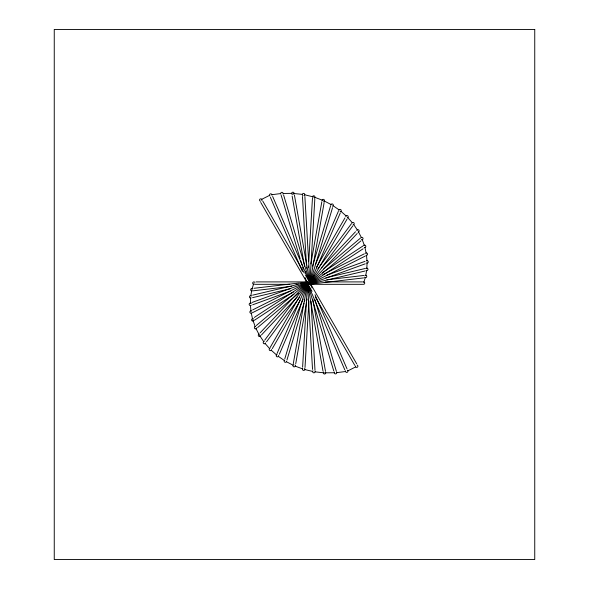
<?xml version="1.0" encoding="UTF-8"?>
<svg xmlns="http://www.w3.org/2000/svg" width="589" height="589" viewBox="0 0 589 589"><rect width="100%" height="100%" fill="white"/><g stroke="black" fill="none" stroke-linecap="round" stroke-linejoin="round"><path stroke-width="0.88" d="M302.606 367.234L307.51 283.044M308.422 267.384L308.496 266.022M308.776 261.28L312.457 198.103M305.006 367.514L308.886 300.913M309.917 283.184L314.828 198.846M250.583 297.798L250.369 303.401M366.844 268.422L367.057 262.819M250.767 295.972L251.864 289.759M366.66 270.255L365.762 275.593M293.278 363.707L307.524 282.904M310.859 263.96L321.837 201.71M295.737 363.671L306.567 302.26M306.906 300.309L307.141 298.998M308.356 292.115L308.577 290.863M309.902 283.324L324.149 202.535M252.07 288.912L253.594 283.927M365.357 277.309L363.833 282.293M284.804 358.782L307.561 282.764M312.553 266.081L312.921 264.851M313.105 264.24L330.547 205.973M286.939 360.056L303.968 303.158M304.52 301.325L304.888 300.096M309.866 283.456L332.564 207.637M276.999 353.584L307.605 282.632M315.513 264.292L338.358 211.341M279.355 354.225L302.393 300.81M302.643 300.235L303.136 299.094M309.821 283.589L340.295 212.953M270.167 347.466L307.664 282.506M316.462 267.281L344.97 217.901M272.324 348.563L300.081 300.478M309.755 283.714L346.995 219.218M264.682 340.236L307.745 282.389M317.898 268.753L318.936 267.362M319.967 265.97L351.419 223.724M266.53 341.789L299.514 297.489M309.681 283.832L352.826 225.874M260.176 332.792L307.833 282.278M313.458 276.322L314.57 275.137M321.447 267.855L355.491 231.772M261.435 334.986L297.143 297.136M310.72 282.749L357.199 233.48M256.325 325.496L307.937 282.19M323.825 268.864L360.078 238.435M257.717 327.469L298.542 293.219M310.705 283.014L360.947 240.857M254.323 317.434L306.773 282.941M322.19 272.803L363.015 245.944M254.676 320.099L293.933 294.279M310.653 283.28L363.096 248.786M261.943 199.215L269.416 195.445M355.484 367.006L348.011 370.783M252.696 309.895L306.854 282.698M322.772 274.702L364.355 253.815M252.453 312.715L293.359 292.173M310.572 283.53L365.254 256.06M251.901 302.503L306.965 282.462M327.109 275.129L365.04 261.325M252.666 304.8L290.303 291.099M310.462 283.758L365.209 263.835M252.593 295.17L299.168 284.134M300.486 283.817L307.105 282.249M325.842 277.809L365.298 268.459M252.556 297.666L290.289 288.72M311.64 283.655L365.092 270.992M272.081 194.672L280.482 193.604M345.345 371.549L336.945 372.616M254.014 288.286L298.24 283.118M300.81 282.823L307.274 282.065M326.888 279.775L329.472 279.473M330.797 279.319L363.825 275.453M253.145 290.819L289.192 286.607M290.487 286.453L291.798 286.306M311.456 284.008L363.56 277.912M283.272 193.464L291.526 193.354M334.154 372.756L324.532 372.815M256.031 281.903L307.458 281.903M325.135 281.903L362.353 281.903M298.741 283.11L300.419 283.11M255.361 284.318L289.781 284.318M296.134 284.318L297.438 284.318M311.22 284.318L362.353 284.318M292.895 193.406L302.231 194.37M323.192 372.749L315.196 371.858M304.844 194.826L313.731 197.006M312.582 371.401L304.955 369.59M314.946 197.381L323.273 200.547M302.481 368.839L295.325 366.181M324.399 201.063L330.996 204.486M293.027 365.158L286.431 361.734M333.094 205.745L339.05 209.839M284.332 360.483L278.376 356.382M340.921 211.304L346.17 215.964M276.506 354.917L271.257 350.256M347.797 217.606L352.296 222.73M269.629 348.622L265.131 343.49M353.665 224.505L357.383 229.982M263.762 341.716L259.477 335.296M262.79 201.151L304.285 273.024M305.374 274.916L356.728 363.862M260.765 202.476L312.045 291.297M315.306 296.952L354.799 365.349M358.48 231.852L361.388 237.573M258.946 334.368L256.038 328.647M308.592 282.875L309.225 284.045L308.209 282.175L308.769 283.228M308.71 283.11L309.166 284.075L308.268 282.146M272.655 196.468L312.141 287.999M315.019 294.677L315.881 296.672M316.16 297.335L346.987 368.795M270.41 197.359L302.4 271.536M304.999 277.552L344.801 369.818M362.22 239.502L364.319 245.355M255.206 326.718L252.814 319.879M283.596 195.003L310.484 284.818M314.968 299.794L336.304 371.077M281.115 195.121L300.154 258.733M300.78 260.824L302.047 265.043M302.687 267.178L303.291 269.188M306.95 281.409L333.772 371.026M364.885 247.314L366.181 253.182M252.541 318.914L251.245 313.039M294.426 195.106L310.263 284.951M312.781 299.227L313.031 300.648M313.157 301.362L325.459 371.122M292.129 196.019L304.145 264.159M304.27 264.866L304.52 266.287M305.477 271.728L305.72 273.082M307.524 283.324L323 371.099M366.483 255.125L367.006 260.912M250.943 311.095L250.421 305.308M304.874 196.483L309.917 283.044M310.977 301.237L315.005 370.363M302.459 196.483L306.449 264.954M306.567 267.06L306.648 268.393M307.51 283.184L312.531 369.413M254.75 283.964A1.207 1.207 0 0 1 252.983 283.905A1.207 1.207 0 0 1 253.167 282.146A1.207 1.207 0 0 1 254.912 282.448M363.082 281.984A1.207 1.207 0 0 1 364.738 283.169A1.207 1.207 0 0 1 362.971 284.185M252.357 290.863A1.207 1.207 0 0 1 250.833 290.384A1.207 1.207 0 0 1 251.105 288.816A1.207 1.207 0 0 1 252.696 288.875M364.9 275.453A1.207 1.207 0 0 1 366.572 275.807A1.207 1.207 0 0 1 366.218 277.478A1.207 1.207 0 0 1 364.547 277.132M251.208 297.946A1.207 1.207 0 0 1 249.662 297.541A1.207 1.207 0 0 1 249.876 295.958A1.207 1.207 0 0 1 251.474 295.965M366.093 268.341A1.207 1.207 0 0 1 367.669 268.562A1.207 1.207 0 0 1 367.669 270.152A1.207 1.207 0 0 1 366.093 270.366M251.245 305.19A1.207 1.207 0 0 1 249.53 305.198A1.207 1.207 0 0 1 249.53 303.49A1.207 1.207 0 0 1 251.238 303.482M366.483 260.809A1.207 1.207 0 0 1 368.25 261.818A1.207 1.207 0 0 1 366.594 263.003M251.82 313.017A1.207 1.207 0 0 1 250.192 312.877A1.207 1.207 0 0 1 250.185 311.242A1.207 1.207 0 0 1 251.805 311.08M365.489 253.314A1.207 1.207 0 0 1 367.043 253.182A1.207 1.207 0 0 1 367.433 254.691A1.207 1.207 0 0 1 366.012 255.332M253.992 320.144A1.207 1.207 0 0 1 252.364 320.998A1.207 1.207 0 0 1 251.768 319.26A1.207 1.207 0 0 1 253.579 318.943M363.678 245.584A1.207 1.207 0 0 1 365.246 245.311A1.207 1.207 0 0 1 365.717 246.828A1.207 1.207 0 0 1 364.282 247.505M256.811 327.771A1.207 1.207 0 0 1 255.545 328.883A1.207 1.207 0 0 1 254.396 327.646A1.207 1.207 0 0 1 255.597 326.461M360.748 237.993A1.207 1.207 0 0 1 362.338 237.455A1.207 1.207 0 0 1 362.927 239.031A1.207 1.207 0 0 1 361.374 239.671M260.625 335.671A1.207 1.207 0 0 1 259.248 336.481A1.207 1.207 0 0 1 258.276 335.215A1.207 1.207 0 0 1 259.41 334.088M356.787 230.593A1.207 1.207 0 0 1 358.134 229.732A1.207 1.207 0 0 1 359.157 230.969A1.207 1.207 0 0 1 358.053 232.132M265.587 342.945A1.207 1.207 0 0 1 264.277 343.799A1.207 1.207 0 0 1 263.217 342.643A1.207 1.207 0 0 1 264.189 341.414M351.928 223.069A1.207 1.207 0 0 1 354.004 222.951A1.207 1.207 0 0 1 353.106 224.829M271.617 349.623A1.207 1.207 0 0 1 270.432 350.639A1.207 1.207 0 0 1 269.232 349.638A1.207 1.207 0 0 1 270.02 348.29M345.817 216.568A1.207 1.207 0 0 1 347.076 215.581A1.207 1.207 0 0 1 348.209 216.715A1.207 1.207 0 0 1 347.223 217.982M278.612 355.439A1.207 1.207 0 0 1 277.677 356.831A1.207 1.207 0 0 1 276.248 355.94A1.207 1.207 0 0 1 277.088 354.49M338.793 210.575A1.207 1.207 0 0 1 339.963 209.367A1.207 1.207 0 0 1 341.208 210.501A1.207 1.207 0 0 1 340.111 211.775M286.548 361.351A1.207 1.207 0 0 1 284.649 362.08A1.207 1.207 0 0 1 284.767 360.056M330.856 205.222A1.207 1.207 0 0 1 331.843 203.927A1.207 1.207 0 0 1 333.227 204.781A1.207 1.207 0 0 1 332.513 206.238M295.045 364.856A1.207 1.207 0 0 1 294.875 366.645A1.207 1.207 0 0 1 293.116 366.292A1.207 1.207 0 0 1 293.646 364.576M322.065 200.547A1.207 1.207 0 0 1 323.162 199.347A1.207 1.207 0 0 1 324.458 200.326A1.207 1.207 0 0 1 323.604 201.71M304.565 368.375A1.207 1.207 0 0 1 304.572 370.054A1.207 1.207 0 0 1 302.893 370.12A1.207 1.207 0 0 1 302.768 368.442M312.523 197.109A1.207 1.207 0 0 1 313.466 195.82A1.207 1.207 0 0 1 314.865 196.593A1.207 1.207 0 0 1 314.283 198.081M315.056 371.387A1.207 1.207 0 0 1 313.532 372.793A1.207 1.207 0 0 1 313.002 370.79M303.004 195.666A1.207 1.207 0 0 1 302.591 193.862A1.207 1.207 0 0 1 304.439 193.766A1.207 1.207 0 0 1 304.218 195.6M325.437 372.012A1.207 1.207 0 0 1 325.364 373.691A1.207 1.207 0 0 1 323.685 373.676A1.207 1.207 0 0 1 323.641 371.998M292.453 194.532A1.207 1.207 0 0 1 291.864 192.772A1.207 1.207 0 0 1 293.69 192.493A1.207 1.207 0 0 1 293.661 194.341M336.481 371.939A1.207 1.207 0 0 1 336.371 373.559A1.207 1.207 0 0 1 334.743 373.61A1.207 1.207 0 0 1 334.545 371.998M280.82 194.083A1.207 1.207 0 0 1 281.895 192.323A1.207 1.207 0 0 1 282.97 194.083M347.363 370.179A1.207 1.207 0 0 1 347.768 371.784A1.207 1.207 0 0 1 346.192 372.285A1.207 1.207 0 0 1 345.588 370.746M270.056 196.041A1.207 1.207 0 0 1 269.629 194.51A1.207 1.207 0 0 1 271.095 193.877A1.207 1.207 0 0 1 271.904 195.246M357.184 365.092A1.207 1.207 0 0 1 357.817 366.586A1.207 1.207 0 0 1 356.389 367.359A1.207 1.207 0 0 1 355.484 366.012M260.64 201.239A1.207 1.207 0 0 1 259.572 199.774A1.207 1.207 0 0 1 261.163 198.898A1.207 1.207 0 0 1 261.825 200.591M534.746 29.45L54.254 29.45L54.254 559.55L534.746 559.55L534.746 29.45"/></g></svg>
